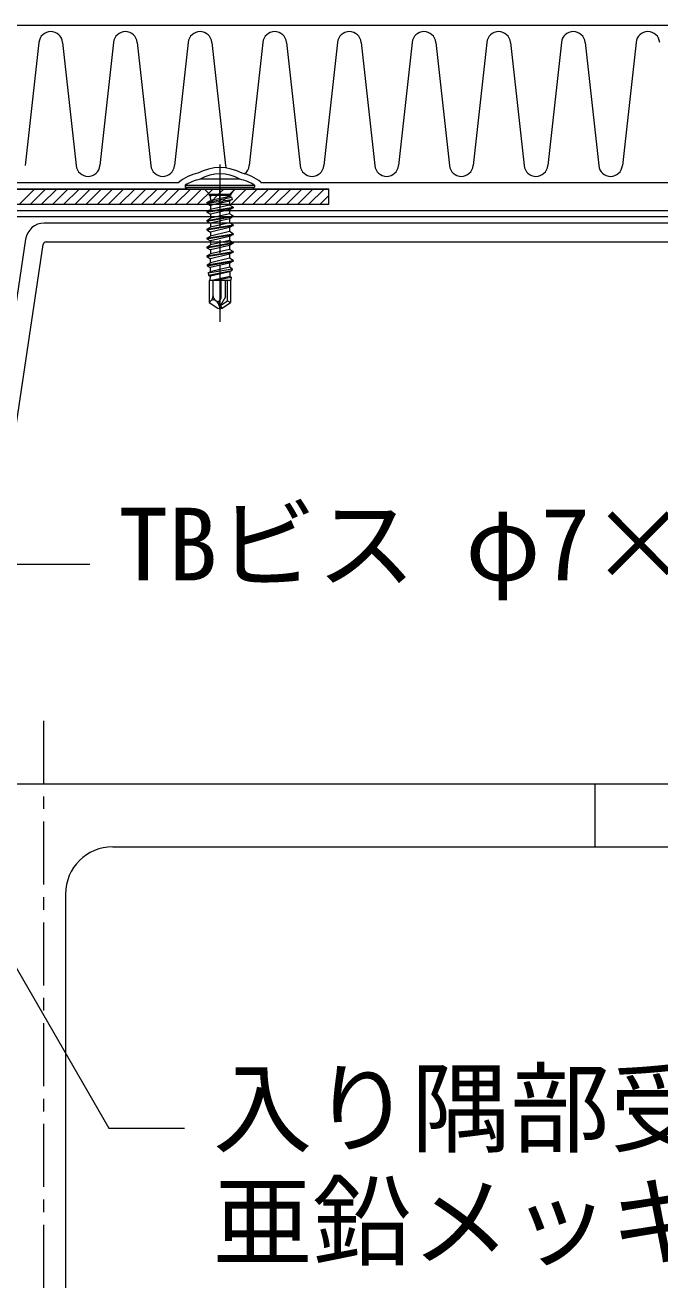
# Model space of a CAD drawing. Units: millimetres, scale not verified. Extents: x -840 to 840, y -594 to 594.
# Drawn here: x -229.7 to -129, y -347.9 to -147.5 of the extents above; entities that cross this region are included whole.
import ezdxf
from ezdxf.enums import TextEntityAlignment as Align

# ---------------------------------------------------------------- set-up
doc = ezdxf.new("R2010")
doc.units = ezdxf.units.MM
doc.header["$LTSCALE"] = 2
doc.linetypes.add('CHAIN1', pattern=[8, 5, -1, 1, -1])
for name, color, linetype, lineweight in [('0-0_鋼材(C鋼・H鋼ｅｔｃ)', 7, 'Continuous', 9), ('0-1_中心線', 2, 'CHAIN1', 9), ('0-2_断熱材', 4, 'Continuous', 9), ('0-3_躯体', 7, 'Continuous', 9), ('0-6_文字', 5, 'Continuous', 9), ('0-A_鋼材(受け鋼鈑)', 7, 'Continuous', 9), ('1-0_寸法線', 7, 'Continuous', 9), ('1-2_部材(ﾋﾞｽ類)', 7, 'Continuous', 9)]:
    doc.layers.add(name, color=color, linetype=linetype, lineweight=lineweight)
doc.styles.add('ＭＳ ゴシック', font='')
doc.styles.get('ＭＳ ゴシック').set_extended_font_data('MS Gothic')

msp = doc.modelspace()

# ---------------------------------------------------------------- linework, layer by layer
at = {"layer": '0-0_鋼材(C鋼・H鋼ｅｔｃ)'}
for p, q in [((-314.315, -267.854), (-139.315, -267.854)), ((-139.315, -267.854), (-139.315, -277.854)), ((-215.815, -277.854), (-139.315, -277.854)), ((-223.315, -285.354), (-223.315, -347.854))]:
    msp.add_line(p, q, dxfattribs=at)
msp.add_arc((-215.815, -285.354), 7.5, 90, 180, dxfattribs=at)
at = {"layer": '0-1_中心線'}
for p, q in [((-198.815, -169.554), (-198.815, -194.554)), ((-226.815, -257.854), (-226.815, -347.854))]:
    msp.add_line(p, q, dxfattribs=at)
at = {"layer": '0-2_断熱材', "color": 7}
for p, q in [((-328.315, -147.454), (6.767, -147.454)), ((-205.315, -172.34), (-205.315, -172.454)), ((-192.315, -172.34), (-192.315, -172.454)), ((-205.315, -172.454), (-328.315, -172.454)), ((6.767, -172.454), (-192.315, -172.454))]:
    msp.add_line(p, q, dxfattribs=at)
at = {"layer": '0-2_断熱材'}
for p, q in [((-227.544, -150.176), (-229.711, -169.733)), ((-223.788, -150.176), (-221.621, -169.733)), ((-215.698, -150.176), (-217.865, -169.733)), ((-211.942, -150.176), (-209.775, -169.733)), ((-203.852, -150.176), (-206.019, -169.733)), ((-200.097, -150.176), (-197.93, -169.733)), ((-192.007, -150.176), (-194.174, -169.733)), ((-188.251, -150.176), (-186.084, -169.733)), ((-180.161, -150.176), (-182.328, -169.733)), ((-176.405, -150.176), (-174.238, -169.733)), ((-168.316, -150.176), (-170.483, -169.733)), ((-164.56, -150.176), (-162.393, -169.733)), ((-156.47, -150.176), (-158.637, -169.733)), ((-152.714, -150.176), (-150.547, -169.733)), ((-144.624, -150.176), (-146.791, -169.733)), ((-140.869, -150.176), (-138.701, -169.733)), ((-132.779, -150.176), (-134.946, -169.733))]:
    msp.add_line(p, q, dxfattribs=at)
for centre, start, end in [((-225.666, -150.352), 5.35135, 174.64865), ((-213.82, -150.352), 5.35135, 174.64865), ((-201.974, -150.352), 5.35135, 174.64865), ((-190.129, -150.352), 5.35135, 174.64865), ((-178.283, -150.352), 5.35135, 174.64865), ((-166.438, -150.352), 5.35135, 174.64865), ((-154.592, -150.352), 5.35135, 174.64865), ((-142.746, -150.352), 5.35135, 174.64865), ((-130.901, -150.352), 5.35135, 174.64865), ((-219.743, -169.557), 185.35135, 354.64865), ((-207.897, -169.557), 185.35135, 354.64865), ((-196.052, -169.557), 185.35135, 197.3039), ((-196.052, -169.557), 307.6285, 354.64865), ((-184.206, -169.557), 185.35135, 354.64865), ((-172.36, -169.557), 185.35135, 354.64865), ((-160.515, -169.557), 185.35135, 354.64865), ((-148.669, -169.557), 185.35135, 354.64865), ((-136.824, -169.557), 185.35135, 354.64865)]:
    msp.add_arc(centre, 1.886, start, end, dxfattribs=at)
at = {"layer": '0-2_断熱材', "color": 7}
for centre, radius, start, end in [((-198.815, -177.354), 7.3, 61.3207, 118.67928), ((-200.738, -178.282), 7.5, 102.16512, 127.61031), ((-196.892, -178.282), 7.5, 52.38969, 77.83486)]:
    msp.add_arc(centre, radius, start, end, dxfattribs=at)
at = {"layer": '0-3_躯体'}
for p, q in [((-139.315, -267.854), (6.767, -267.854)), ((-139.315, -277.854), (6.767, -277.854))]:
    msp.add_line(p, q, dxfattribs=at)
at = {"layer": '0-A_鋼材(受け鋼鈑)'}
for p, q in [((-329.315, -173.454), (-181.515, -173.454)), ((-230.646, -175.854), (-228.246, -173.454)), ((-228.879, -175.854), (-226.479, -173.454)), ((-227.111, -175.854), (-224.711, -173.454)), ((-225.343, -175.854), (-222.943, -173.454)), ((-223.575, -175.854), (-221.175, -173.454)), ((-221.808, -175.854), (-219.408, -173.454)), ((-220.04, -175.854), (-217.64, -173.454)), ((-218.272, -175.854), (-215.872, -173.454)), ((-216.504, -175.854), (-214.104, -173.454)), ((-214.737, -175.854), (-212.337, -173.454)), ((-212.969, -175.854), (-210.569, -173.454)), ((-211.201, -175.854), (-208.801, -173.454)), ((-209.433, -175.854), (-207.033, -173.454)), ((-207.665, -175.854), (-205.265, -173.454)), ((-205.898, -175.854), (-203.498, -173.454)), ((-204.13, -175.854), (-201.73, -173.454)), ((-202.362, -175.854), (-199.962, -173.454)), ((-200.594, -175.854), (-198.815, -174.075)), ((-198.815, -174.075), (-198.194, -173.454)), ((-198.815, -175.843), (-196.427, -173.454)), ((-197.059, -175.854), (-194.659, -173.454)), ((-195.291, -175.854), (-192.891, -173.454)), ((-193.523, -175.854), (-191.123, -173.454)), ((-191.756, -175.854), (-189.356, -173.454)), ((-189.988, -175.854), (-187.588, -173.454)), ((-188.22, -175.854), (-185.82, -173.454)), ((-186.452, -175.854), (-184.052, -173.454)), ((-184.684, -175.854), (-182.284, -173.454)), ((-181.515, -175.854), (-181.515, -173.454)), ((-331.715, -175.854), (-181.515, -175.854)), ((-198.827, -175.854), (-198.815, -175.843)), ((-182.917, -175.854), (-181.515, -174.452)), ((-262.492, -176.854), (-60.492, -176.854)), ((-60.492, -177.854), (-262.492, -177.854)), ((-96.297, -178.854), (-226.686, -178.854)), ((-229.653, -181.411), (-241.775, -262.547)), ((-239.124, -264.24), (-226.878, -182.28)), ((-226.384, -181.854), (-96.599, -181.854))]:
    msp.add_line(p, q, dxfattribs=at)
for points in [[(-198.815, -173.454), (-273.775, -173.454), (-273.775, -175.854), (-198.815, -175.854)], [(-181.515, -175.854), (-181.515, -173.454), (-198.815, -173.454), (-198.815, -175.854)]]:
    msp.add_lwpolyline(points, close=True, dxfattribs=at)
for centre, radius, end in [((-226.686, -181.854), 3, 171.50272), ((-226.384, -182.354), 0.5, 171.50232)]:
    msp.add_arc(centre, radius, 90, end, dxfattribs=at)
at = {"layer": '1-0_寸法線'}
for p, q in [((-301.142, -175.854), (-216.457, -322.534)), ((-231.449, -232.986), (-219.449, -232.986)), ((-216.457, -322.534), (-204.457, -322.534))]:
    msp.add_line(p, q, dxfattribs=at)
at = {"layer": '1-2_部材(ﾋﾞｽ類)'}
for p, q in [((-195.665, -171.898), (-201.965, -171.898)), ((-204.315, -172.854), (-204.315, -173.154)), ((-204.315, -172.854), (-193.315, -172.854)), ((-204.315, -173.154), (-193.315, -173.154)), ((-204.315, -173.154), (-203.957, -173.454)), ((-201.148, -173.601), (-200.641, -174.108)), ((-200.495, -174.254), (-197.135, -174.254)), ((-200.495, -174.254), (-197.135, -174.254)), ((-196.988, -174.108), (-196.481, -173.601)), ((-193.315, -173.154), (-193.672, -173.454)), ((-193.315, -172.854), (-193.315, -173.154)), ((-200.89, -175.614), (-196.992, -174.764)), ((-200.89, -175.714), (-196.898, -175.101)), ((-200.89, -175.614), (-200.34, -175.297)), ((-200.89, -175.614), (-200.89, -175.714)), ((-200.89, -175.714), (-200.315, -176.046)), ((-200.89, -177.024), (-196.74, -176.319)), ((-200.495, -174.461), (-200.39, -174.593)), ((-197.135, -174.461), (-200.495, -174.461)), ((-199.816, -174.461), (-200.39, -174.593)), ((-200.39, -174.593), (-200.34, -175.297)), ((-197.242, -174.62), (-200.34, -175.297)), ((-198.689, -175.664), (-200.315, -176.046)), ((-197.315, -175.987), (-200.315, -176.692)), ((-200.315, -176.046), (-200.315, -176.692)), ((-198.689, -175.664), (-197.291, -175.328)), ((-197.291, -175.328), (-197.315, -175.664)), ((-197.315, -175.664), (-197.315, -175.987)), ((-196.74, -176.319), (-197.315, -175.987)), ((-196.898, -175.101), (-197.291, -175.328)), ((-197.231, -174.461), (-197.242, -174.62)), ((-196.992, -174.764), (-197.242, -174.62)), ((-196.992, -174.764), (-196.898, -175.101)), ((-196.74, -176.319), (-196.74, -176.419)), ((-200.89, -177.124), (-196.74, -176.419)), ((-200.89, -177.024), (-200.315, -176.692)), ((-200.89, -177.024), (-200.89, -177.124)), ((-200.89, -177.124), (-200.315, -177.456)), ((-200.89, -178.434), (-196.74, -177.729)), ((-200.89, -178.534), (-196.74, -177.829)), ((-200.89, -178.434), (-200.315, -178.102)), ((-197.315, -176.751), (-200.315, -177.456)), ((-197.315, -177.397), (-200.315, -178.102)), ((-200.315, -177.456), (-200.315, -178.102)), ((-197.315, -178.161), (-200.315, -178.866)), ((-196.74, -176.419), (-197.315, -176.751)), ((-197.315, -176.751), (-197.315, -177.397)), ((-196.74, -177.729), (-197.315, -177.397)), ((-196.74, -177.829), (-197.315, -178.161)), ((-197.315, -178.161), (-197.315, -178.807)), ((-196.74, -177.729), (-196.74, -177.829)), ((-200.89, -178.434), (-200.89, -178.534)), ((-200.89, -178.534), (-200.315, -178.866)), ((-200.89, -179.844), (-196.74, -179.139)), ((-200.89, -179.944), (-196.74, -179.239)), ((-200.89, -179.844), (-200.315, -179.512)), ((-200.89, -179.844), (-200.89, -179.944)), ((-200.89, -179.944), (-200.315, -180.276)), ((-197.315, -178.807), (-200.315, -179.512)), ((-200.315, -178.866), (-200.315, -179.512)), ((-197.315, -179.571), (-200.315, -180.276)), ((-197.315, -180.217), (-200.315, -180.922)), ((-200.315, -180.276), (-200.315, -180.922)), ((-196.74, -179.139), (-197.315, -178.807)), ((-196.74, -179.239), (-197.315, -179.571)), ((-197.315, -179.571), (-197.315, -180.217)), ((-196.74, -180.549), (-197.315, -180.217)), ((-196.74, -179.139), (-196.74, -179.239)), ((-200.89, -181.254), (-196.74, -180.549)), ((-200.89, -181.354), (-196.74, -180.649)), ((-200.89, -181.254), (-200.315, -180.922)), ((-200.89, -181.254), (-200.89, -181.354)), ((-200.89, -181.354), (-200.315, -181.686)), ((-200.89, -182.664), (-196.74, -181.959)), ((-200.89, -182.764), (-196.74, -182.059)), ((-200.89, -182.664), (-200.315, -182.332)), ((-197.315, -180.981), (-200.315, -181.686)), ((-197.315, -181.627), (-200.315, -182.332)), ((-200.315, -181.686), (-200.315, -182.332)), ((-196.74, -180.649), (-197.315, -180.981)), ((-197.315, -180.981), (-197.315, -181.627)), ((-196.74, -181.959), (-197.315, -181.627)), ((-196.74, -182.059), (-197.315, -182.391)), ((-196.74, -180.549), (-196.74, -180.649)), ((-196.74, -181.959), (-196.74, -182.059)), ((-200.89, -182.664), (-200.89, -182.764)), ((-200.89, -182.764), (-200.315, -183.096)), ((-200.89, -184.074), (-196.74, -183.369)), ((-200.89, -184.174), (-196.74, -183.469)), ((-200.89, -184.074), (-200.315, -183.742)), ((-200.89, -184.074), (-200.89, -184.174)), ((-200.89, -184.174), (-200.315, -184.506)), ((-197.315, -182.391), (-200.315, -183.096)), ((-197.315, -183.037), (-200.315, -183.742)), ((-200.315, -183.096), (-200.315, -183.742)), ((-197.315, -183.801), (-200.315, -184.506)), ((-197.315, -182.391), (-197.315, -183.037)), ((-196.74, -183.369), (-197.315, -183.037)), ((-196.74, -183.469), (-197.315, -183.801)), ((-197.315, -183.801), (-197.315, -184.447)), ((-196.74, -183.369), (-196.74, -183.469)), ((-200.847, -185.459), (-196.74, -184.779)), ((-200.847, -185.459), (-200.315, -185.152)), ((-200.847, -185.459), (-200.825, -185.622)), ((-200.825, -185.622), (-196.74, -184.879)), ((-200.825, -185.622), (-200.342, -185.901)), ((-200.672, -186.769), (-196.87, -186.114)), ((-197.289, -185.872), (-200.366, -186.592)), ((-200.342, -185.901), (-200.366, -186.592)), ((-197.312, -185.21), (-200.342, -185.901)), ((-197.315, -184.447), (-200.315, -185.152)), ((-200.315, -185.134), (-200.315, -184.506)), ((-200.315, -185.134), (-200.315, -185.152)), ((-196.74, -184.779), (-197.315, -184.447)), ((-196.74, -184.879), (-197.312, -185.21)), ((-197.312, -185.21), (-197.289, -185.872)), ((-196.87, -186.114), (-197.289, -185.872)), ((-196.87, -186.114), (-196.906, -186.385)), ((-196.74, -184.779), (-196.74, -184.879)), ((-200.672, -186.769), (-200.366, -186.592)), ((-200.672, -186.769), (-200.622, -187.149)), ((-200.622, -187.149), (-196.906, -186.385)), ((-200.622, -187.149), (-200.39, -187.283)), ((-200.515, -187.954), (-200.515, -191.437)), ((-197.115, -187.954), (-200.515, -187.954)), ((-200.39, -187.283), (-200.413, -187.954)), ((-197.264, -186.592), (-200.39, -187.283)), ((-197.239, -187.311), (-200.079, -187.954)), ((-199.915, -190.401), (-199.915, -187.954)), ((-199.844, -187.954), (-197.044, -187.424)), ((-198.615, -190.791), (-198.615, -187.954)), ((-197.915, -190.549), (-197.915, -187.954)), ((-197.615, -191.176), (-197.615, -187.954)), ((-197.29, -187.954), (-197.109, -187.913)), ((-196.906, -186.385), (-197.264, -186.592)), ((-197.264, -186.592), (-197.239, -187.311)), ((-197.044, -187.424), (-197.239, -187.311)), ((-197.109, -187.913), (-197.181, -187.954)), ((-197.115, -187.954), (-197.115, -191.437)), ((-197.044, -187.424), (-197.109, -187.913)), ((-200.266, -191.206), (-200.515, -191.437)), ((-199.522, -191.155), (-199.454, -191.203)), ((-198.913, -192.013), (-198.815, -192.454)), ((-198.726, -191.955), (-198.815, -192.454)), ((-198.815, -192.454), (-198.454, -192.374)), ((-198.764, -191.05), (-198.615, -190.791)), ((-197.915, -190.549), (-198.726, -191.955)), ((-198.726, -191.955), (-197.615, -191.176)), ((-198.454, -192.374), (-198.726, -191.955)), ((-198.454, -192.374), (-197.115, -191.437)), ((-197.615, -191.176), (-197.115, -191.437))]:
    msp.add_line(p, q, dxfattribs=at)
msp.add_lwpolyline([(-200.515, -191.437), (-199.176, -192.374), (-198.815, -192.454)], dxfattribs=at)
for centre, radius, start, end in [((-200.738, -178.282), 6.5, 100.88238, 123.38979), ((-198.815, -177.354), 6.3, 60.00001, 119.99999), ((-196.892, -178.282), 6.5, 56.61021, 79.11762), ((-201.502, -173.954), 0.5, 45, 90), ((-200.995, -174.461), 0.5, 360, 45), ((-196.635, -174.461), 0.5, 135, 180), ((-196.128, -173.954), 0.5, 90, 135), ((-199.863, -191.641), 0.594, 55, 132.84567), ((-201.013, -190.401), 1.099, 312.84567, 0), ((-198.994, -190.401), 0.921, 180, 235), ((-199.179, -190.811), 0.479, 235, 330), ((-200.225, -192.304), 1.344, 12.5, 55), ((-197.6, -191.722), 1.344, 150, 192.5)]:
    msp.add_arc(centre, radius, start, end, dxfattribs=at)

# ---------------------------------------------------------------- texts
at = {"layer": '0-6_文字', "color": 7, "style": 'ＭＳ ゴシック'}
for s, p in [('TBビス φ7×60L', (-214.908, -239.045)), ('入り隅部受け鋼鈑(別途工事)', (-199.917, -328.593)), ('亜鉛メッキ鋼鈑 t=1.2㎜以上', (-199.917, -346.593))]:
    msp.add_text(s, height=11.54, dxfattribs=at).set_placement(p, align=Align.BOTTOM_LEFT)

doc.saveas('drawing.dxf')
